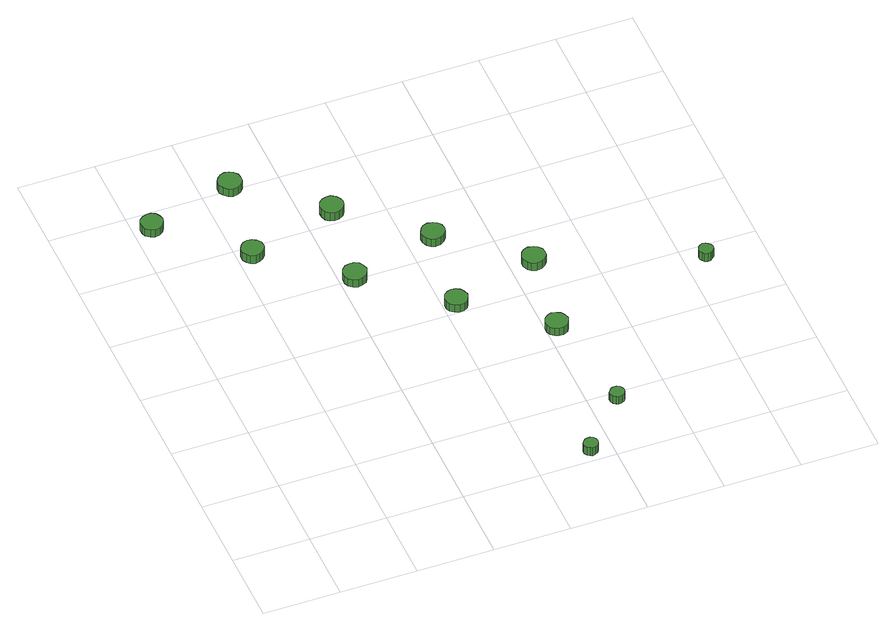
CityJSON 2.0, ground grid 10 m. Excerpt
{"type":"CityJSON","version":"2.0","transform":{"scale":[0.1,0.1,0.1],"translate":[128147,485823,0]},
"CityObjects":{
"tree1":{"type":"SolitaryVegetationObject","attributes":{"function":"something"},"geometry":[{"type":"MultiSurface","lod":"1","boundaries":[[[0,1,2,3,4,5,6,7,8,9,10,11,12,13,14]],[[15,16,17,18,19,20,21,22,23,24,25,26,27,28,29]],[[0,29,28,1]],[[1,28,27,2]],[[2,27,26,3]],[[3,26,25,4]],[[4,25,24,5]],[[5,24,23,6]],[[6,23,22,7]],[[7,22,21,8]],[[8,21,20,9]],[[9,20,19,10]],[[10,19,18,11]],[[11,18,17,12]],[[12,17,16,13]],[[13,16,15,14]],[[14,15,29,0]]]}]},
"tree2":{"type":"SolitaryVegetationObject","attributes":{"function":"something"},"geometry":[{"type":"MultiSurface","lod":"1","boundaries":[[[30,31,32,33,34,35,36,37,38,39,40,41,42,43,44]],[[45,46,47,48,49,50,51,52,53,54,55,56,57,58,59]],[[30,59,58,31]],[[31,58,57,32]],[[32,57,56,33]],[[33,56,55,34]],[[34,55,54,35]],[[35,54,53,36]],[[36,53,52,37]],[[37,52,51,38]],[[38,51,50,39]],[[39,50,49,40]],[[40,49,48,41]],[[41,48,47,42]],[[42,47,46,43]],[[43,46,45,44]],[[44,45,59,30]]]}]},
"tree3":{"type":"SolitaryVegetationObject","attributes":{"function":"something"},"geometry":[{"type":"MultiSurface","lod":"1","boundaries":[[[60,61,62,63,64,65,66,67,68,69,70,71,72,73,74]],[[75,76,77,78,79,80,81,82,83,84,85,86,87,88,89]],[[60,89,88,61]],[[61,88,87,62]],[[62,87,86,63]],[[63,86,85,64]],[[64,85,84,65]],[[65,84,83,66]],[[66,83,82,67]],[[67,82,81,68]],[[68,81,80,69]],[[69,80,79,70]],[[70,79,78,71]],[[71,78,77,72]],[[72,77,76,73]],[[73,76,75,74]],[[74,75,89,60]]]}]},
"tree4":{"type":"SolitaryVegetationObject","attributes":{"function":"something"},"geometry":[{"type":"MultiSurface","lod":"1","boundaries":[[[90,91,92,93,94,95,96,97,98,99,100,101,102,103,104]],[[105,106,107,108,109,110,111,112,113,114,115,116,117,118,119]],[[90,119,118,91]],[[91,118,117,92]],[[92,117,116,93]],[[93,116,115,94]],[[94,115,114,95]],[[95,114,113,96]],[[96,113,112,97]],[[97,112,111,98]],[[98,111,110,99]],[[99,110,109,100]],[[100,109,108,101]],[[101,108,107,102]],[[102,107,106,103]],[[103,106,105,104]],[[104,105,119,90]]]}]},
"tree5":{"type":"SolitaryVegetationObject","attributes":{"function":"something"},"geometry":[{"type":"MultiSurface","lod":"1","boundaries":[[[120,121,122,123,124,125,126,127,128,129,130,131,132,133,134]],[[135,136,137,138,139,140,141,142,143,144,145,146,147,148,149]],[[120,149,148,121]],[[121,148,147,122]],[[122,147,146,123]],[[123,146,145,124]],[[124,145,144,125]],[[125,144,143,126]],[[126,143,142,127]],[[127,142,141,128]],[[128,141,140,129]],[[129,140,139,130]],[[130,139,138,131]],[[131,138,137,132]],[[132,137,136,133]],[[133,136,135,134]],[[134,135,149,120]]]}]},
"tree6":{"type":"SolitaryVegetationObject","attributes":{"function":"something"},"geometry":[{"type":"MultiSurface","lod":"1","boundaries":[[[150,151,152,153,154,155,156,157,158,159,160,161,162,163,164]],[[165,166,167,168,169,170,171,172,173,174,175,176,177,178,179]],[[150,179,178,151]],[[151,178,177,152]],[[152,177,176,153]],[[153,176,175,154]],[[154,175,174,155]],[[155,174,173,156]],[[156,173,172,157]],[[157,172,171,158]],[[158,171,170,159]],[[159,170,169,160]],[[160,169,168,161]],[[161,168,167,162]],[[162,167,166,163]],[[163,166,165,164]],[[164,165,179,150]]]}]},
"tree7":{"type":"SolitaryVegetationObject","attributes":{"function":"something"},"geometry":[{"type":"MultiSurface","lod":"1","boundaries":[[[180,181,182,183,184,185,186,187,188,189,190,191,192,193,194]],[[195,196,197,198,199,200,201,202,203,204,205,206,207,208,209]],[[180,209,208,181]],[[181,208,207,182]],[[182,207,206,183]],[[183,206,205,184]],[[184,205,204,185]],[[185,204,203,186]],[[186,203,202,187]],[[187,202,201,188]],[[188,201,200,189]],[[189,200,199,190]],[[190,199,198,191]],[[191,198,197,192]],[[192,197,196,193]],[[193,196,195,194]],[[194,195,209,180]]]}]},
"tree8":{"type":"SolitaryVegetationObject","attributes":{"function":"something"},"geometry":[{"type":"MultiSurface","lod":"1","boundaries":[[[210,211,212,213,214,215,216,217,218,219,220,221,222,223,224]],[[225,226,227,228,229,230,231,232,233,234,235,236,237,238,239]],[[210,239,238,211]],[[211,238,237,212]],[[212,237,236,213]],[[213,236,235,214]],[[214,235,234,215]],[[215,234,233,216]],[[216,233,232,217]],[[217,232,231,218]],[[218,231,230,219]],[[219,230,229,220]],[[220,229,228,221]],[[221,228,227,222]],[[222,227,226,223]],[[223,226,225,224]],[[224,225,239,210]]]}]},
"tree9":{"type":"SolitaryVegetationObject","attributes":{"function":"something"},"geometry":[{"type":"MultiSurface","lod":"1","boundaries":[[[240,241,242,243,244,245,246,247,248,249,250,251,252,253,254]],[[255,256,257,258,259,260,261,262,263,264,265,266,267,268,269]],[[240,269,268,241]],[[241,268,267,242]],[[242,267,266,243]],[[243,266,265,244]],[[244,265,264,245]],[[245,264,263,246]],[[246,263,262,247]],[[247,262,261,248]],[[248,261,260,249]],[[249,260,259,250]],[[250,259,258,251]],[[251,258,257,252]],[[252,257,256,253]],[[253,256,255,254]],[[254,255,269,240]]]}]},
"tree10":{"type":"SolitaryVegetationObject","attributes":{"function":"something"},"geometry":[{"type":"MultiSurface","lod":"1","boundaries":[[[270,271,272,273,274,275,276,277,278,279,280,281,282,283,284]],[[285,286,287,288,289,290,291,292,293,294,295,296,297,298,299]],[[270,299,298,271]],[[271,298,297,272]],[[272,297,296,273]],[[273,296,295,274]],[[274,295,294,275]],[[275,294,293,276]],[[276,293,292,277]],[[277,292,291,278]],[[278,291,290,279]],[[279,290,289,280]],[[280,289,288,281]],[[281,288,287,282]],[[282,287,286,283]],[[283,286,285,284]],[[284,285,299,270]]]}]},
"tree11":{"type":"SolitaryVegetationObject","attributes":{"function":"something"},"geometry":[{"type":"MultiSurface","lod":"1","boundaries":[[[300,301,302,303,304,305,306,307,308,309,310,311,312,313,314]],[[315,316,317,318,319,320,321,322,323,324,325,326,327,328,329]],[[300,329,328,301]],[[301,328,327,302]],[[302,327,326,303]],[[303,326,325,304]],[[304,325,324,305]],[[305,324,323,306]],[[306,323,322,307]],[[307,322,321,308]],[[308,321,320,309]],[[309,320,319,310]],[[310,319,318,311]],[[311,318,317,312]],[[312,317,316,313]],[[313,316,315,314]],[[314,315,329,300]]]}]},
"tree12":{"type":"SolitaryVegetationObject","attributes":{"function":"something"},"geometry":[{"type":"MultiSurface","lod":"1","boundaries":[[[330,331,332,333,334,335,336,337,338,339,340,341,342,343,344]],[[345,346,347,348,349,350,351,352,353,354,355,356,357,358,359]],[[330,359,358,331]],[[331,358,357,332]],[[332,357,356,333]],[[333,356,355,334]],[[334,355,354,335]],[[335,354,353,336]],[[336,353,352,337]],[[337,352,351,338]],[[338,351,350,339]],[[339,350,349,340]],[[340,349,348,341]],[[341,348,347,342]],[[342,347,346,343]],[[343,346,345,344]],[[344,345,359,330]]]}]}
},
"vertices":[
[38,573,17],[36,579,17],[33,584,17],[28,587,17],[22,587,17],[16,585,17],[11,581,17],[9,576,17],[9,570,17],[11,564,17],[16,560,17],[22,558,17],[28,559,17],[33,562,17],[36,567,17],[36,567,5],[33,562,5],[28,559,5],[22,558,5],[16,560,5],[11,564,5],[9,570,5],[9,576,5],[11,581,5],[16,585,5],[22,587,5],[28,587,5],[33,584,5],[36,579,5],[38,573,5],
[134,485,17],[133,491,17],[129,496,17],[124,499,17],[118,500,17],[112,498,17],[108,494,17],[105,489,17],[105,482,17],[108,477,17],[112,473,17],[118,471,17],[124,472,17],[129,475,17],[133,480,17],[133,480,4],[129,475,4],[124,472,4],[118,471,4],[112,473,4],[108,477,4],[105,482,4],[105,489,4],[108,494,4],[112,498,4],[118,500,4],[124,499,4],[129,496,4],[133,491,4],[134,485,4],
[152,604,17],[151,611,17],[147,616,17],[142,619,17],[136,620,17],[130,618,17],[125,613,17],[122,608,17],[122,601,17],[125,596,17],[130,591,17],[136,589,17],[142,590,17],[147,593,17],[151,598,17],[151,598,5],[147,593,5],[142,590,5],[136,589,5],[130,591,5],[125,596,5],[122,601,5],[122,608,5],[125,613,5],[130,618,5],[136,620,5],[142,619,5],[147,616,5],[151,611,5],[152,604,5],
[234,400,18],[232,407,18],[229,412,18],[223,415,18],[217,415,18],[211,414,18],[206,409,18],[204,404,18],[204,397,18],[206,391,18],[211,387,18],[217,385,18],[223,386,18],[229,389,18],[232,394,18],[232,394,6],[229,389,6],[223,386,6],[217,385,6],[211,387,6],[206,391,6],[204,397,6],[204,404,6],[206,409,6],[211,414,6],[217,415,6],[223,415,6],[229,412,6],[232,407,6],[234,400,6],
[382,17,18],[381,21,18],[379,24,18],[375,26,18],[371,26,18],[368,25,18],[365,22,18],[363,19,18],[363,15,18],[365,11,18],[368,9,18],[371,7,18],[375,8,18],[379,10,18],[381,13,18],[381,13,5],[379,10,5],[375,8,5],[371,7,5],[368,9,5],[365,11,5],[363,15,5],[363,19,5],[365,22,5],[368,25,5],[371,26,5],[375,26,5],[379,24,5],[381,21,5],[382,17,5],
[251,518,19],[249,524,19],[246,529,19],[240,533,19],[234,533,19],[228,531,19],[223,527,19],[221,521,19],[221,515,19],[223,509,19],[228,505,19],[234,503,19],[240,504,19],[246,507,19],[249,512,19],[249,512,6],[246,507,6],[240,504,6],[234,503,6],[228,505,6],[223,509,6],[221,515,6],[221,521,6],[223,527,6],[228,531,6],[234,533,6],[240,533,6],[246,529,6],[249,524,6],[251,518,6],
[331,314,17],[329,320,17],[326,325,17],[321,328,17],[315,329,17],[309,327,17],[304,323,17],[302,317,17],[302,311,17],[304,306,17],[309,302,17],[315,300,17],[321,300,17],[326,303,17],[329,308,17],[329,308,5],[326,303,5],[321,300,5],[315,300,5],[309,302,5],[304,306,5],[302,311,5],[302,317,5],[304,323,5],[309,327,5],[315,329,5],[321,328,5],[326,325,5],[329,320,5],[331,314,5],
[445,89,17],[444,93,17],[442,96,17],[438,98,17],[434,98,17],[431,97,17],[428,94,17],[426,91,17],[426,87,17],[428,83,17],[431,81,17],[434,79,17],[438,80,17],[442,82,17],[444,85,17],[444,85,5],[442,82,5],[438,80,5],[434,79,5],[431,81,5],[428,83,5],[426,87,5],[426,91,5],[428,94,5],[431,97,5],[434,98,5],[438,98,5],[442,96,5],[444,93,5],[445,89,5],
[348,432,17],[347,438,17],[343,443,17],[338,446,17],[331,447,17],[325,445,17],[321,441,17],[318,435,17],[318,429,17],[321,423,17],[325,419,17],[331,417,17],[338,418,17],[343,421,17],[347,426,17],[347,426,5],[343,421,5],[338,418,5],[331,417,5],[325,419,5],[321,423,5],[318,429,5],[318,435,5],[321,441,5],[325,445,5],[331,447,5],[338,446,5],[343,443,5],[347,438,5],[348,432,5],
[428,229,19],[426,235,19],[423,240,19],[417,243,19],[411,244,19],[406,242,19],[401,238,19],[399,232,19],[399,226,19],[401,221,19],[406,217,19],[411,215,19],[417,215,19],[423,218,19],[426,223,19],[426,223,7],[423,218,7],[417,215,7],[411,215,7],[406,217,7],[401,221,7],[399,226,7],[399,232,7],[401,238,7],[406,242,7],[411,244,7],[417,243,7],[423,240,7],[426,235,7],[428,229,7],
[445,347,18],[444,353,18],[440,358,18],[435,361,18],[428,362,18],[422,360,18],[418,356,18],[415,350,18],[415,344,18],[418,338,18],[422,334,18],[428,332,18],[435,333,18],[440,336,18],[444,341,18],[444,341,6],[440,336,6],[435,333,6],[428,332,6],[422,334,6],[418,338,6],[415,344,6],[415,350,6],[418,356,6],[422,360,6],[428,362,6],[435,361,6],[440,358,6],[444,353,6],[445,347,6],
[637,279,19],[636,283,19],[633,286,19],[630,288,19],[626,289,19],[622,287,19],[620,285,19],[618,281,19],[618,277,19],[620,274,19],[622,271,19],[626,270,19],[630,270,19],[633,272,19],[636,275,19],[636,275,6],[633,272,6],[630,270,6],[626,270,6],[622,271,6],[620,274,6],[618,277,6],[618,281,6],[620,285,6],[622,287,6],[626,289,6],[630,288,6],[633,286,6],[636,283,6],[637,279,6]
]}
